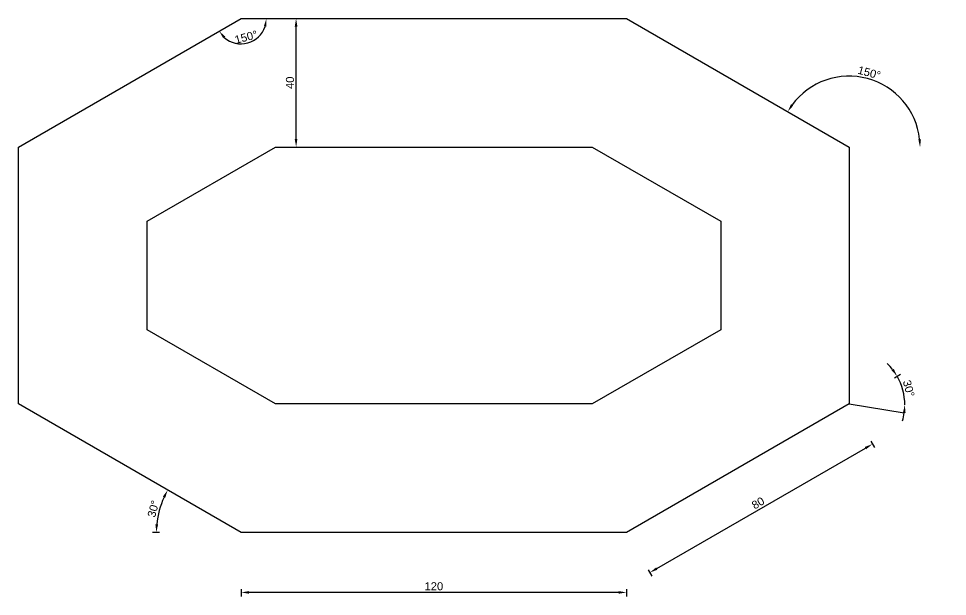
# Model space of a CAD drawing. Header units: inches. Extents: x 934 to 13503, y 40 to 6452.
# Drawn here: x 1004.2 to 1293.3, y 536.9 to 716.9 of the extents above; entities that cross this region are included whole.
import ezdxf

# ---------------------------------------------------------------- set-up
doc = ezdxf.new("R2010")
doc.units = ezdxf.units.IN
doc.styles.get("Standard").update_dxf_attribs({"font": 'arial.ttf'})
doc.dimstyles.new('ISO-25', dxfattribs={"dimtxt": 2.5, "dimasz": 2.5, "dimexe": 1.25, "dimexo": 0.275, "dimtad": 1, "dimdsep": 46, "dimtxsty": 'Standard', "dimcen": 2.5, "dimclrd": 256, "dimadec": 0, "dimazin": 0, "dimtfac": 1, "dimtmove": 0, "dimatfit": 3, "dimfxl": 1, "dimfxlon": 1, "dimarcsym": 0})

# ---------------------------------------------------------------- blocks, each defined once
blk = doc.blocks.new('*D35')
at = {"lineweight": -2, "transparency": 16777216}
blk.add_arc((1262.74, 676.88), 22.07, 6.2979, 143.5068, dxfattribs=at)
at = {"lineweight": 80, "transparency": 16777216}
for points in [[(1245.35, 689.78), (1244.65, 690.24), (1243.63, 687.92)], [(1285.1, 679.32), (1284.27, 679.28), (1284.81, 676.81)]]:
    blk.add_solid(points, dxfattribs=at)
at = {"layer": 'Defpoints', "color": 0, "lineweight": 80, "transparency": 16777216}
for p in [(1193.46, 716.88), (1276.97, 693.76), (1262.74, 676.88), (1262.74, 676.88), (1293.33, 676.78)]:
    blk.add_point(p, dxfattribs=at)
at = {"color": 0, "transparency": 16777216, "insert": (1268.99, 700.03), "char_height": 2.5, "attachment_point": 5, "rotation": 344.9024}
blk.add_mtext('150°', dxfattribs=at)
blk = doc.blocks.new('*D36')
at = {"color": 0, "lineweight": -2, "transparency": 16777216}
for p, q in [((1073.46, 539.18), (1073.46, 536.93)), ((1193.46, 539.18), (1193.46, 536.93))]:
    blk.add_line(p, q, dxfattribs=at)
at = {"lineweight": -2, "transparency": 16777216}
blk.add_line((1190.96, 538.18), (1075.96, 538.18), dxfattribs=at)
at = {"lineweight": 80, "transparency": 16777216}
for points in [[(1075.96, 538.6), (1075.96, 537.76), (1073.46, 538.18)], [(1190.96, 538.6), (1190.96, 537.76), (1193.46, 538.18)]]:
    blk.add_solid(points, dxfattribs=at)
at = {"layer": 'Defpoints', "color": 0, "lineweight": 80, "transparency": 16777216}
for p in [(1073.46, 556.88), (1193.46, 556.88), (1073.46, 538.18)]:
    blk.add_point(p, dxfattribs=at)
at = {"color": 0, "transparency": 16777216, "insert": (1133.46, 540.08), "char_height": 2.5, "attachment_point": 5}
blk.add_mtext('120', dxfattribs=at)
blk = doc.blocks.new('*D37')
at = {"color": 0, "lineweight": -2, "transparency": 16777216}
for p, q in [((1089.57, 716.88), (1091.82, 716.88)), ((1089.57, 676.88), (1091.82, 676.88))]:
    blk.add_line(p, q, dxfattribs=at)
at = {"lineweight": -2, "transparency": 16777216}
blk.add_line((1090.57, 679.38), (1090.57, 714.38), dxfattribs=at)
at = {"lineweight": 80, "transparency": 16777216}
for points in [[(1090.15, 714.38), (1090.98, 714.38), (1090.57, 716.88)], [(1090.15, 679.38), (1090.98, 679.38), (1090.57, 676.88)]]:
    blk.add_solid(points, dxfattribs=at)
at = {"layer": 'Defpoints', "color": 0, "lineweight": 80, "transparency": 16777216}
for p in [(1084.18, 716.88), (1090.57, 716.88), (1084.18, 676.88)]:
    blk.add_point(p, dxfattribs=at)
at = {"color": 0, "transparency": 16777216, "insert": (1088.67, 696.88), "char_height": 2.5, "attachment_point": 5, "rotation": 90}
blk.add_mtext('40', dxfattribs=at)
blk = doc.blocks.new('*D38')
at = {"color": 0, "lineweight": -2, "transparency": 16777216}
for p, q in [((1269.47, 585.23), (1270.6, 583.28)), ((1200.19, 545.23), (1201.32, 543.28))]:
    blk.add_line(p, q, dxfattribs=at)
at = {"lineweight": -2, "transparency": 16777216}
blk.add_line((1202.86, 545.61), (1267.81, 583.11), dxfattribs=at)
at = {"lineweight": 80, "transparency": 16777216}
for points in [[(1267.6, 583.47), (1268.02, 582.75), (1269.97, 584.36)], [(1202.65, 545.97), (1203.06, 545.25), (1200.69, 544.36)]]:
    blk.add_solid(points, dxfattribs=at)
at = {"layer": 'Defpoints', "color": 0, "lineweight": 80, "transparency": 16777216}
for p in [(1262.74, 596.88), (1269.97, 584.36), (1193.46, 556.88)]:
    blk.add_point(p, dxfattribs=at)
at = {"color": 0, "transparency": 16777216, "insert": (1234.38, 566.01), "char_height": 2.5, "attachment_point": 5, "rotation": 30}
blk.add_mtext('80', dxfattribs=at)
blk = doc.blocks.new('*D39')
at = {"color": 0, "lineweight": -2, "transparency": 16777216}
blk.add_line((1276.81, 605), (1278.76, 606.13), dxfattribs=at)
at = {"lineweight": -2, "transparency": 16777216}
for start, end in [(38.0406, 46.0813), (0, 30), (343.9187, 351.9594)]:
    blk.add_arc((1262.23, 596.59), 17.83, start, end, dxfattribs=at)
at = {"lineweight": 80, "transparency": 16777216}
for points in [[(1276.62, 607.81), (1275.93, 607.34), (1277.67, 605.5)], [(1279.47, 594.12), (1280.3, 594.06), (1280.06, 596.59)]]:
    blk.add_solid(points, dxfattribs=at)
at = {"layer": 'Defpoints', "color": 0, "lineweight": 80, "transparency": 16777216}
for p in [(1279.79, 599.68), (1262.44, 596.59), (1262.74, 596.88), (1291.94, 596.59), (1193.46, 556.88)]:
    blk.add_point(p, dxfattribs=at)
at = {"color": 0, "transparency": 16777216, "insert": (1281.29, 601.69), "char_height": 2.5, "attachment_point": 5, "rotation": 285}
blk.add_mtext('30°', dxfattribs=at)
blk = doc.blocks.new('*D40')
at = {"color": 0, "lineweight": -2, "transparency": 16777216}
blk.add_line((1048.07, 556.88), (1045.82, 556.88), dxfattribs=at)
at = {"lineweight": -2, "transparency": 16777216}
blk.add_arc((1073.46, 556.88), 26.39, 155.4298, 174.5702, dxfattribs=at)
at = {"lineweight": 80, "transparency": 16777216}
for points in [[(1049.09, 568.05), (1049.83, 567.66), (1050.61, 570.08)], [(1047.61, 559.36), (1046.77, 559.4), (1047.07, 556.88)]]:
    blk.add_solid(points, dxfattribs=at)
at = {"layer": 'Defpoints', "color": 0, "lineweight": 80, "transparency": 16777216}
for p in [(1004.18, 596.88), (1048.66, 565.91), (1053.27, 556.88), (1073.46, 556.88), (1073.46, 556.88)]:
    blk.add_point(p, dxfattribs=at)
at = {"color": 0, "transparency": 16777216, "insert": (1046.13, 564.2), "char_height": 2.5, "attachment_point": 5, "rotation": 75}
blk.add_mtext('30°', dxfattribs=at)
blk = doc.blocks.new('*D41')
at = {"lineweight": -2, "transparency": 16777216}
blk.add_arc((1073.46, 716.88), 7.87, 228.2713, 341.7287, dxfattribs=at)
at = {"lineweight": 80, "transparency": 16777216}
for points in [[(1080.53, 714.48), (1081.35, 714.35), (1081.33, 716.88)], [(1067.9, 710.74), (1068.54, 711.27), (1066.64, 712.94)]]:
    blk.add_solid(points, dxfattribs=at)
at = {"layer": 'Defpoints', "color": 0, "lineweight": 80, "transparency": 16777216}
for p in [(1073.46, 716.88), (1073.46, 716.88), (1193.46, 716.88), (1072.09, 709.13), (1004.18, 676.88)]:
    blk.add_point(p, dxfattribs=at)
at = {"color": 0, "transparency": 16777216, "insert": (1075.01, 711.11), "char_height": 2.5, "attachment_point": 5, "rotation": 15}
blk.add_mtext('150°', dxfattribs=at)

msp = doc.modelspace()

# ---------------------------------------------------------------- linework, layer by layer
msp.add_line((1262.743, 596.881), (1279.888, 594.094))
for points in [[(1193.461, 716.881), (1262.743, 676.881), (1262.743, 596.881), (1193.461, 556.881), (1073.461, 556.881), (1004.179, 596.881), (1004.179, 676.881), (1073.461, 716.881)], [(1182.743, 676.881), (1222.743, 653.787), (1222.743, 619.975), (1182.743, 596.881), (1084.179, 596.881), (1044.179, 619.975), (1044.179, 653.787), (1084.179, 676.881)]]:
    msp.add_lwpolyline(points, close=True)

# ---------------------------------------------------------------- dimensions: what is measured, and where the dimension line sits
for base, line1, line2, picture, middle in [((1072.094, 709.128), ((1004.179, 676.881), (1073.461, 716.881)), ((1073.461, 716.881), (1193.461, 716.881)), '*D41', (1075.006, 711.113)), ((1276.969, 693.757), ((1262.743, 676.881), (1293.331, 676.777)), ((1193.461, 716.881), (1262.743, 676.881)), '*D35', (1268.987, 700.027)), ((1279.793, 599.684), ((1262.442, 596.588), (1291.939, 596.588)), ((1262.743, 596.881), (1193.461, 556.881)), '*D39', (1281.294, 601.695)), ((1048.662, 565.907), ((1073.461, 556.881), (1053.27, 556.881)), ((1073.461, 556.881), (1004.179, 596.881)), '*D40', (1046.132, 564.204))]:
    dim = msp.add_angular_dim_2l(base=base, line1=line1, line2=line2, dimstyle='ISO-25')
    dim.commit()
    dim.dimension.update_dxf_attribs({"geometry": picture, "text_midpoint": middle})
dim = msp.add_linear_dim(base=(1090.568, 716.881), p1=(1084.179, 676.881), p2=(1084.179, 716.881), angle=90, dimstyle='ISO-25')
dim.commit()
dim.dimension.update_dxf_attribs({"geometry": '*D37', "text_midpoint": (1088.667, 696.881)})
dim = msp.add_aligned_dim(p1=(1193.461, 556.881), p2=(1262.743, 596.881), distance=-14.459, dimstyle='ISO-25')
dim.commit()
dim.dimension.update_dxf_attribs({"geometry": '*D38', "text_midpoint": (1234.381, 566.006)})
dim = msp.add_linear_dim(base=(1073.461, 538.18), p1=(1193.461, 556.881), p2=(1073.461, 556.881), dimstyle='ISO-25')
dim.commit()
dim.dimension.update_dxf_attribs({"geometry": '*D36', "text_midpoint": (1133.461, 540.082)})

doc.saveas('drawing.dxf')
